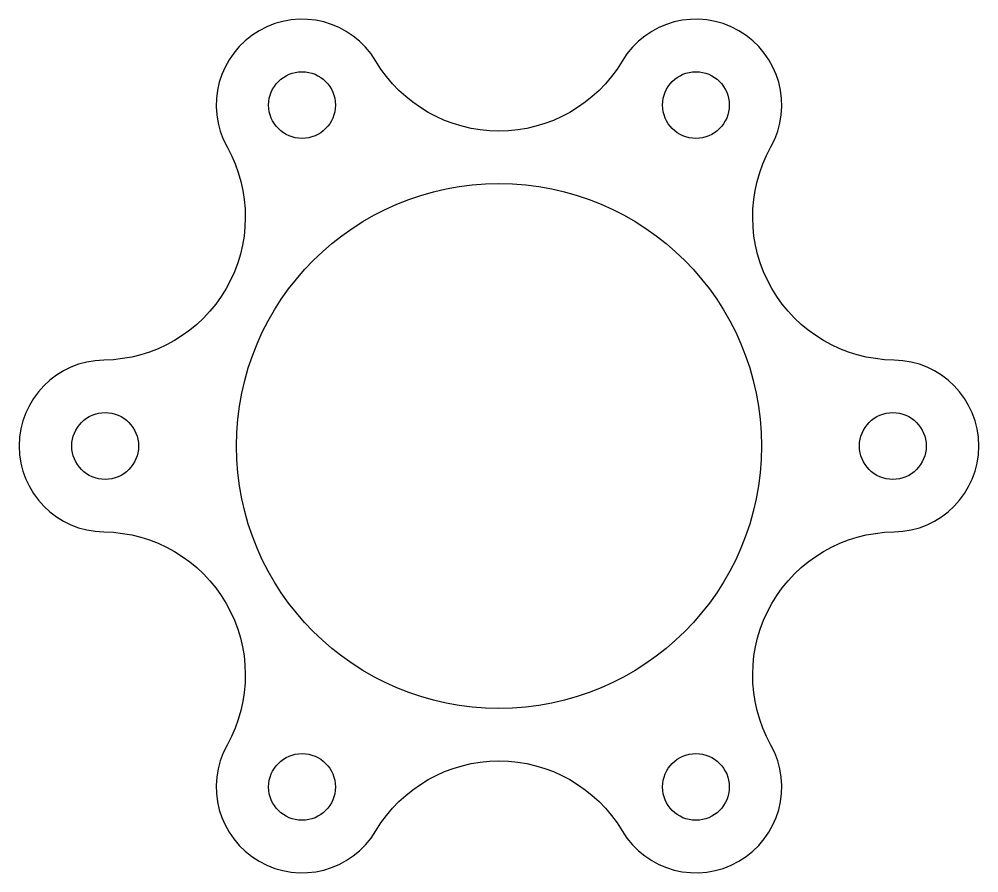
# Model space of a CAD drawing. Header units: inches. Extents: x -1.14 to 1.14, y -1.02 to 1.02.
import ezdxf

# ---------------------------------------------------------------- set-up
doc = ezdxf.new("R2010")
doc.units = ezdxf.units.IN
doc.header["$MEASUREMENT"] = 0

msp = doc.modelspace()

# ---------------------------------------------------------------- linework, layer by layer
msp.add_lwpolyline([(0.6472, -0.7121, -0.568317), (0.9403, -0.2045, 0.986489), (0.9403, 0.2045, -0.568317), (0.6472, 0.7121, 0.986489), (0.2931, 0.9165, -0.568317), (-0.2931, 0.9165, 0.986489), (-0.6472, 0.7121, -0.568317), (-0.9403, 0.2045, 0.986489), (-0.9403, -0.2045, -0.568317), (-0.6472, -0.7121, 0.986489), (-0.2931, -0.9165, -0.568317), (0.2931, -0.9165, 0.986489)], format="xyb", close=True)
for centre, radius in [((-0.4688, 0.8119), 0.0795), ((0.4687, 0.8119), 0.0795), ((0, 0), 0.625), ((-0.9375, 0), 0.0795), ((0.9375, 0), 0.0795), ((-0.4688, -0.8119), 0.0795), ((0.4687, -0.8119), 0.0795)]:
    msp.add_circle(centre, radius)

doc.saveas('drawing.dxf')
